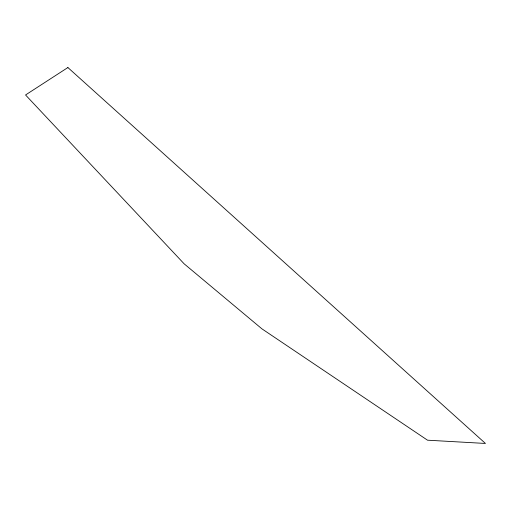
<?xml version="1.0" encoding="UTF-8"?>
<svg xmlns="http://www.w3.org/2000/svg" width="511" height="511" viewBox="0 0 511 511"><rect width="100%" height="100%" fill="white"/><g stroke="black" fill="none" stroke-linecap="round" stroke-linejoin="round"><path stroke-width="0.77" d="M67.886 67.548L25.55 94.969L184.145 263.823L261.913 328.835L427.522 440.195L485.45 443.452L67.886 67.548"/></g></svg>
